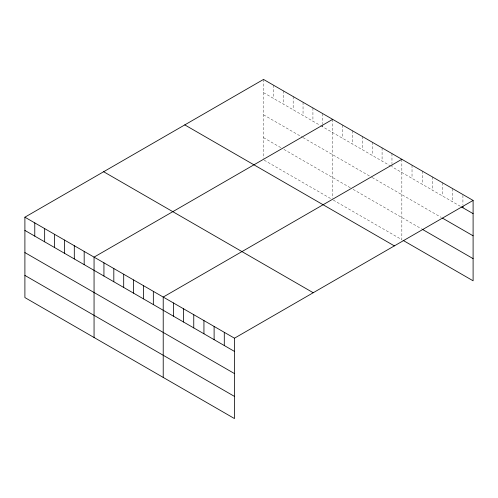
<?xml version="1.0" encoding="UTF-8"?>
<svg xmlns="http://www.w3.org/2000/svg" width="498" height="498" viewBox="0 0 498 498"><rect width="100%" height="100%" fill="white"/><g stroke="black" fill="none" stroke-linecap="round" stroke-linejoin="round"><path stroke-width="0.37" stroke-dasharray="2.49 1.87" d="M263.529 79.431L263.529 158.327M263.529 92.647L320.17 125.353M320.83 125.733L390.65 166.039M460.376 206.297L391.963 166.799L391.963 164.471M263.529 114.808L302.386 137.243M303.045 137.629L371.545 177.176M372.205 177.556L441.29 217.439M263.529 137.641L281.308 147.912M283.947 149.431L350.468 187.839M353.107 189.358L421.569 228.887M264.183 160.182L331.369 198.97M333.343 200.115L401.842 239.663L401.842 159.285M462.922 195.328L462.922 204.659M452.744 188.674L452.744 201.889M442.56 182.797L442.56 196.013M432.382 176.921L432.382 190.136M422.204 171.044L422.204 184.26M412.027 165.162L412.027 178.384M391.963 153.583L391.963 163.693M382.084 147.881L382.084 161.097M372.205 142.173L372.205 155.395M362.326 136.471L362.326 149.686M352.447 130.769L352.447 143.984M342.568 125.06L342.568 138.282M332.683 119.358L332.683 198.254M322.804 113.656L322.804 123.759M322.804 124.537L322.804 126.872M312.925 107.948L312.925 121.17M303.045 102.246L303.045 115.461M293.166 96.544L293.166 109.759M283.287 90.835L283.287 104.057M273.408 85.133L273.408 98.349"/><path stroke-width="0.75" d="M24.9 217.196L234.471 338.198L234.471 418.569L24.9 297.574L24.9 217.196L263.529 79.431L473.1 200.426L473.1 280.804L403.119 240.397M332.683 119.358L94.06 257.13L94.06 337.501M401.842 159.285L163.22 297.057L163.22 377.434M234.471 338.198L473.1 200.426M461.646 207.031L473.1 213.642M442.56 218.174L473.1 235.803M422.204 229.254L473.1 258.636M184.777 124.892L394.354 245.888M103.646 171.735L313.223 292.731M24.9 230.418L234.471 351.414M24.9 252.579L234.471 373.575M24.9 275.413L234.471 396.408M462.922 206.209L462.922 207.766M224.293 332.322L224.293 345.537M214.115 326.439L214.115 339.661M203.937 320.563L203.937 333.785M193.759 314.686L193.759 327.908M183.575 308.81L183.575 322.032M173.397 302.933L173.397 316.149M153.34 291.355L153.34 304.571M143.461 285.647L143.461 298.868M133.576 279.944L133.576 293.16M123.697 274.242L123.697 287.458M113.818 268.534L113.818 281.756M103.939 262.832L103.939 276.048M84.181 251.422L84.181 264.643M74.302 245.719L74.302 258.935M64.423 240.017L64.423 253.233M54.537 234.309L54.537 247.531M44.658 228.607L44.658 241.823M34.779 222.905L34.779 236.12"/></g></svg>
